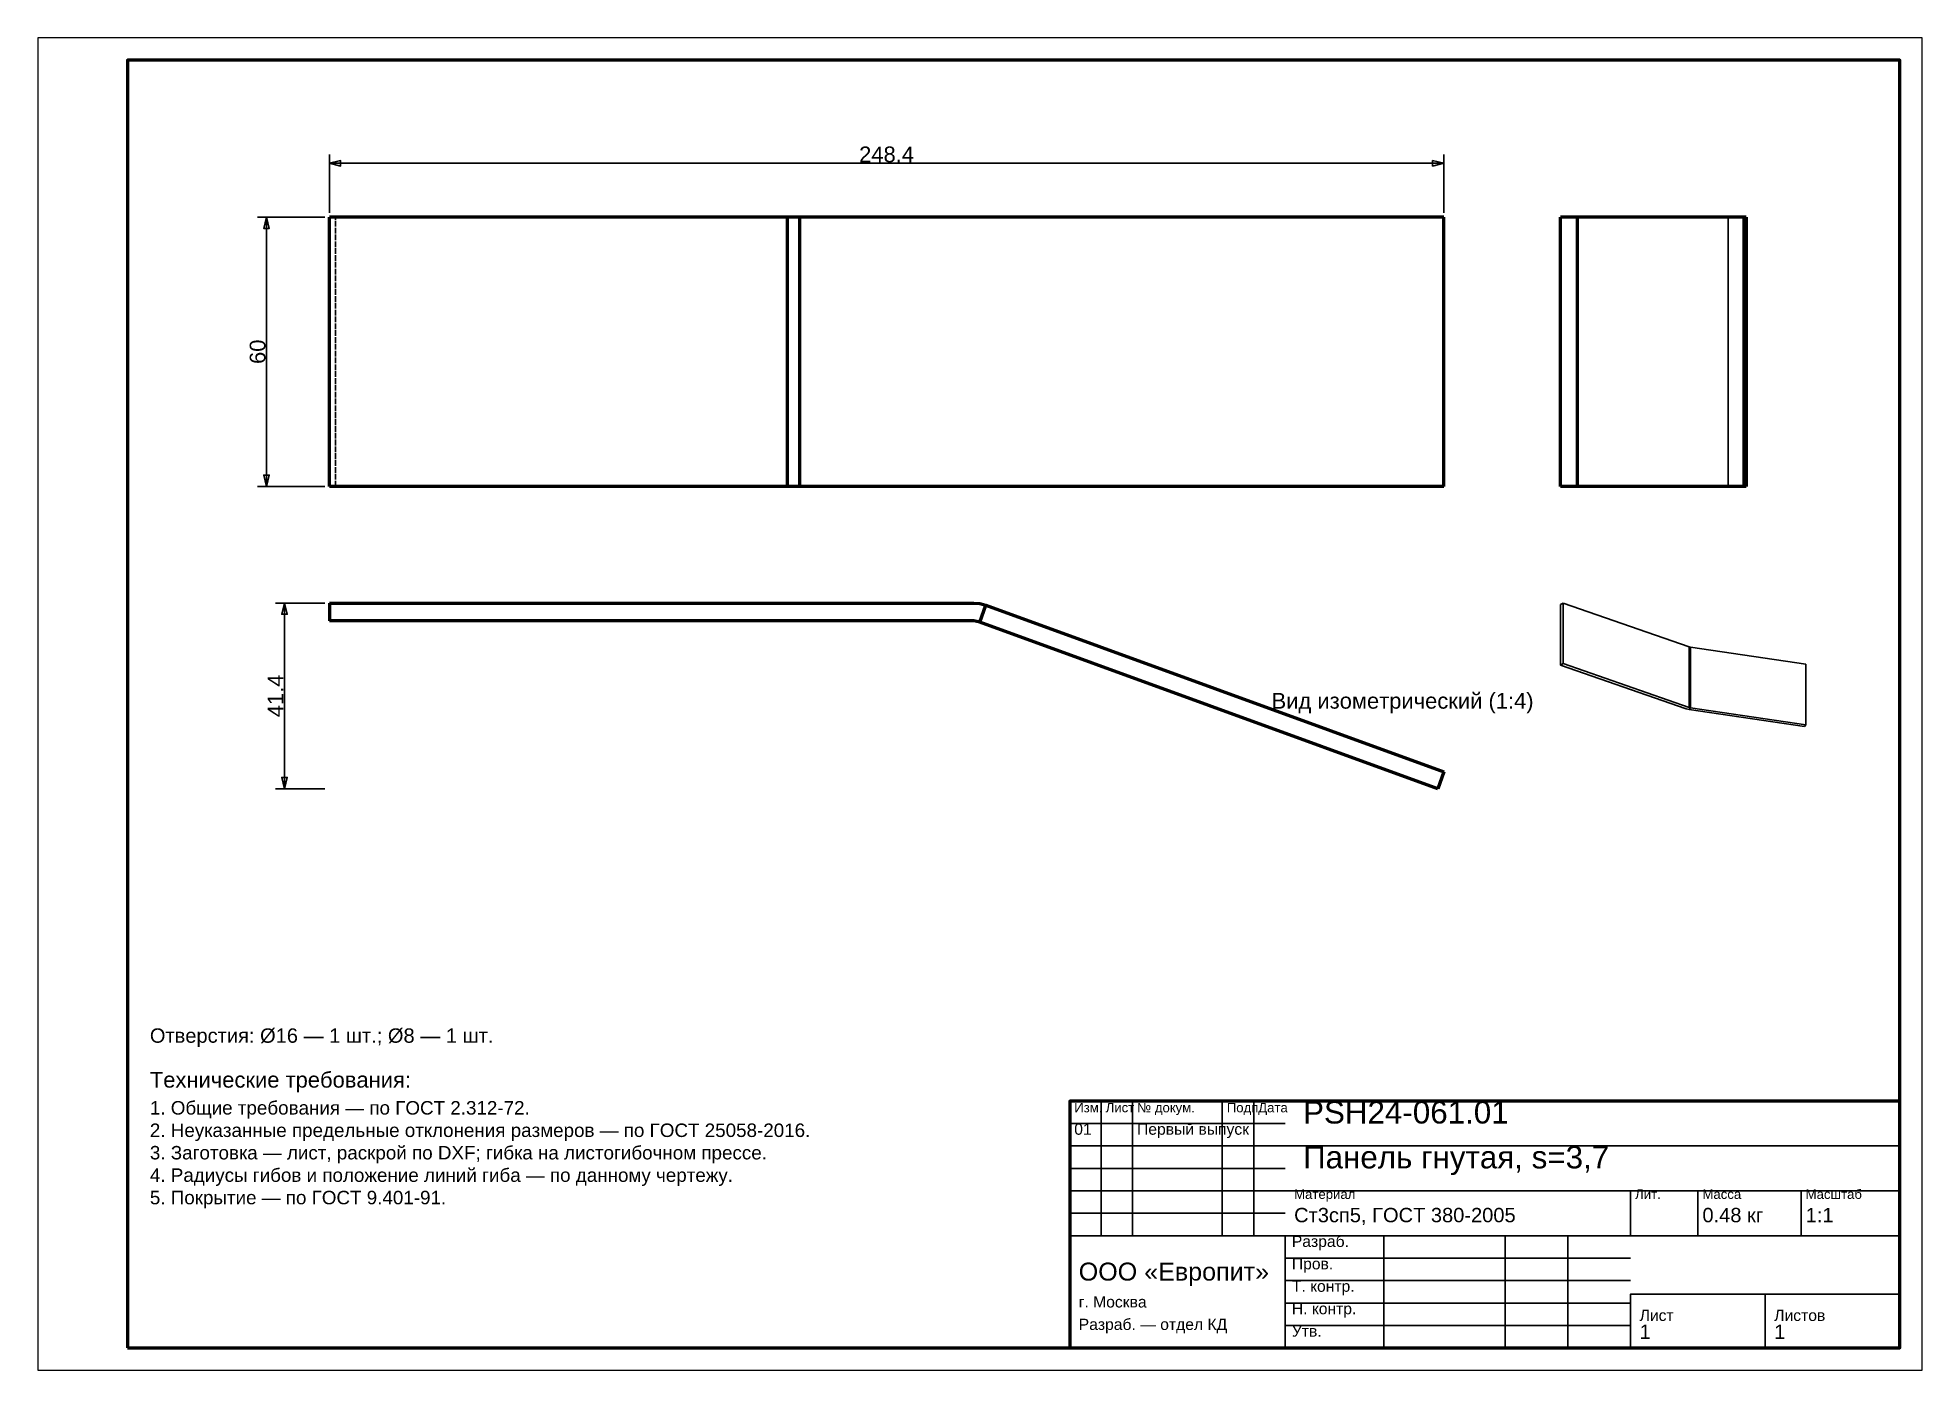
# Model space of a CAD drawing. Header units: millimetres. Extents: x 0 to 420, y 0 to 297.
import ezdxf
from ezdxf.enums import TextEntityAlignment as Align

# ---------------------------------------------------------------- set-up
doc = ezdxf.new("R2010")
doc.units = ezdxf.units.MM
doc.linetypes.add('DASHED', pattern=[1.524, 1.27, -0.254])
doc.styles.add('GOST', font='Arial')

msp = doc.modelspace()

# ---------------------------------------------------------------- linework, layer by layer
at = {"color": 7, "lineweight": 35}
for p, q in [((65, 258), (65, 271)), ((65, 269), (313.37, 269)), ((313.37, 258), (313.37, 271)), ((64, 257), (49, 257)), ((51, 197), (51, 257)), ((64, 197), (49, 197)), ((64, 171), (53, 171)), ((55, 129.62), (55, 171)), ((64, 129.62), (53, 129.62)), ((237, 30), (237, 60)), ((244, 30), (244, 60)), ((264, 30), (264, 60)), ((271, 30), (271, 60)), ((230, 55), (278, 55)), ((230, 50), (278, 50)), ((278, 50), (415, 50)), ((230, 45), (278, 45)), ((230, 40), (278, 40)), ((278, 40), (415, 40)), ((355, 30), (355, 40)), ((370, 30), (370, 40)), ((393, 30), (393, 40)), ((230, 35), (278, 35)), ((230, 30), (278, 30)), ((278, 30), (415, 30)), ((300, 5), (300, 30)), ((327, 5), (327, 30)), ((341, 5), (341, 30)), ((278, 25), (355, 25)), ((278, 20), (355, 20)), ((355, 17), (415, 17)), ((278, 15), (355, 15)), ((278, 10), (355, 10))]:
    msp.add_line(p, q, dxfattribs=at)
at = {"color": 1, "lineweight": 70}
for p, q in [((167.04, 257), (65, 257)), ((65, 197), (65, 257)), ((167.23, 257), (167.04, 257)), ((167.04, 257), (167.04, 197)), ((167.42, 257), (167.23, 257)), ((167.61, 257), (167.42, 257)), ((167.8, 257), (167.61, 257)), ((168, 257), (167.8, 257)), ((168.19, 257), (168, 257)), ((168.39, 257), (168.19, 257)), ((168.58, 257), (168.39, 257)), ((168.78, 257), (168.58, 257)), ((168.98, 257), (168.78, 257)), ((169.18, 257), (168.98, 257)), ((169.38, 257), (169.18, 257)), ((169.58, 257), (169.38, 257)), ((169.78, 257), (169.58, 257)), ((313.37, 257), (169.78, 257)), ((169.78, 257), (169.78, 197)), ((313.37, 197), (313.37, 257)), ((339.37, 197), (339.37, 257)), ((343.12, 257), (339.37, 257)), ((380.26, 257), (343.12, 257)), ((343.12, 197), (343.12, 257)), ((380.33, 257), (380.26, 257)), ((380.26, 257), (380.26, 197)), ((380.39, 257), (380.33, 257)), ((380.45, 257), (380.39, 257)), ((380.5, 257), (380.45, 257)), ((380.55, 257), (380.5, 257)), ((380.59, 257), (380.55, 257)), ((380.63, 257), (380.59, 257)), ((380.66, 257), (380.63, 257)), ((380.69, 257), (380.66, 257)), ((380.71, 257), (380.69, 257)), ((380.72, 257), (380.71, 257)), ((380.74, 257), (380.72, 257)), ((380.75, 257), (380.74, 257)), ((380.74, 257), (380.74, 257)), ((380.75, 257), (380.75, 197)), ((167.04, 197), (65, 197)), ((167.23, 197), (167.04, 197)), ((167.42, 197), (167.23, 197)), ((167.61, 197), (167.42, 197)), ((167.8, 197), (167.61, 197)), ((168, 197), (167.8, 197)), ((168.19, 197), (168, 197)), ((168.39, 197), (168.19, 197)), ((168.58, 197), (168.39, 197)), ((168.78, 197), (168.58, 197)), ((168.98, 197), (168.78, 197)), ((169.18, 197), (168.98, 197)), ((169.38, 197), (169.18, 197)), ((169.58, 197), (169.38, 197)), ((169.78, 197), (169.58, 197)), ((313.37, 197), (169.78, 197)), ((343.12, 197), (339.37, 197)), ((380.26, 197), (343.12, 197)), ((380.33, 197), (380.26, 197)), ((380.39, 197), (380.33, 197)), ((380.45, 197), (380.39, 197)), ((380.5, 197), (380.45, 197)), ((380.55, 197), (380.5, 197)), ((380.59, 197), (380.55, 197)), ((380.63, 197), (380.59, 197)), ((380.66, 197), (380.63, 197)), ((380.69, 197), (380.66, 197)), ((380.71, 197), (380.69, 197)), ((380.72, 197), (380.71, 197)), ((380.74, 197), (380.72, 197)), ((380.75, 197), (380.74, 197)), ((380.74, 197), (380.74, 197)), ((65, 171), (65, 167)), ((65, 171), (208.59, 171)), ((208.59, 171), (209.98, 170.88)), ((209.96, 166.76), (211.33, 170.52)), ((209.98, 170.88), (211.33, 170.52)), ((211.33, 170.52), (313.37, 133.38)), ((208.59, 167), (65, 167)), ((209.96, 166.76), (208.59, 167)), ((312, 129.62), (209.96, 166.76)), ((313.37, 133.38), (312, 129.62))]:
    msp.add_line(p, q, dxfattribs=at)
at = {"color": 5, "linetype": 'DASHED', "lineweight": 35}
for p, q in [((65, 257), (66.37, 257)), ((66.37, 257), (168.41, 257)), ((66.37, 197), (66.37, 257)), ((168.41, 257), (167.04, 257)), ((168.41, 257), (168.5, 257)), ((168.5, 257), (168.6, 257)), ((168.6, 257), (168.69, 257)), ((168.69, 257), (168.79, 257)), ((168.79, 257), (168.89, 257)), ((168.89, 257), (168.98, 257)), ((168.98, 257), (169.08, 257)), ((169.08, 257), (169.18, 257)), ((169.18, 257), (169.28, 257)), ((169.28, 257), (169.38, 257)), ((169.38, 257), (169.48, 257)), ((169.48, 257), (169.58, 257)), ((169.58, 257), (169.68, 257)), ((169.68, 257), (169.78, 257)), ((169.78, 257), (313.37, 257)), ((313.37, 257), (313.37, 197)), ((339.37, 257), (376.51, 257)), ((376.51, 257), (380.26, 257)), ((376.51, 257), (376.54, 257)), ((376.54, 257), (376.57, 257)), ((376.57, 257), (376.6, 257)), ((376.6, 257), (376.62, 257)), ((376.62, 257), (376.65, 257)), ((376.65, 257), (376.67, 257)), ((376.67, 257), (376.69, 257)), ((376.69, 257), (376.7, 257)), ((376.7, 257), (376.72, 257)), ((376.72, 257), (376.73, 257)), ((376.73, 257), (376.74, 257)), ((376.74, 257), (376.74, 257)), ((376.74, 257), (376.75, 257)), ((376.75, 257), (376.75, 257)), ((376.75, 257), (380.75, 257)), ((376.75, 197), (376.75, 257)), ((376.75, 257), (376.75, 197)), ((380.75, 257), (376.75, 257)), ((380.75, 197), (380.75, 257)), ((65, 197), (66.37, 197)), ((168.41, 197), (66.37, 197)), ((167.04, 197), (168.41, 197)), ((168.5, 197), (168.41, 197)), ((168.6, 197), (168.5, 197)), ((168.69, 197), (168.6, 197)), ((168.79, 197), (168.69, 197)), ((168.89, 197), (168.79, 197)), ((168.98, 197), (168.89, 197)), ((169.08, 197), (168.98, 197)), ((169.18, 197), (169.08, 197)), ((169.28, 197), (169.18, 197)), ((169.38, 197), (169.28, 197)), ((169.48, 197), (169.38, 197)), ((169.58, 197), (169.48, 197)), ((169.68, 197), (169.58, 197)), ((169.78, 197), (169.68, 197)), ((313.37, 197), (169.78, 197)), ((376.51, 197), (339.37, 197)), ((380.26, 197), (376.51, 197)), ((376.54, 197), (376.51, 197)), ((376.57, 197), (376.54, 197)), ((376.6, 197), (376.57, 197)), ((376.62, 197), (376.6, 197)), ((376.65, 197), (376.62, 197)), ((376.67, 197), (376.65, 197)), ((376.69, 197), (376.67, 197)), ((376.7, 197), (376.69, 197)), ((376.72, 197), (376.7, 197)), ((376.73, 197), (376.72, 197)), ((376.74, 197), (376.73, 197)), ((376.75, 197), (376.74, 197)), ((376.74, 197), (376.74, 197)), ((380.75, 197), (376.75, 197)), ((380.75, 197), (376.75, 197)), ((376.75, 197), (376.75, 197)), ((65, 171), (208.59, 171)), ((65, 171), (65, 167)), ((208.59, 171), (209.98, 170.88)), ((209.98, 170.88), (211.33, 170.52)), ((211.33, 170.52), (313.37, 133.38)), ((65, 167), (208.59, 167)), ((208.59, 167), (209.96, 166.76)), ((209.96, 166.76), (312, 129.62)), ((313.37, 133.38), (312, 129.62))]:
    msp.add_line(p, q, dxfattribs=at)
at = {"color": 1, "lineweight": 35}
for p, q in [((339.37, 170.66), (339.99, 171)), ((339.37, 157.16), (339.37, 170.66)), ((339.99, 171), (339.99, 157.5)), ((368.02, 161.23), (339.99, 171)), ((368.33, 161.16), (368.02, 161.23)), ((368.02, 147.73), (368.02, 161.23)), ((394.05, 157.37), (368.33, 161.16)), ((368.33, 147.65), (368.33, 161.16)), ((339.37, 157.16), (339.99, 157.5)), ((339.37, 157.16), (367.4, 147.39)), ((339.99, 157.5), (368.02, 147.73)), ((394.05, 143.87), (394.05, 157.37)), ((367.4, 147.39), (368.01, 147.24)), ((368.01, 147.24), (368.33, 147.65)), ((368.01, 147.24), (393.73, 143.46)), ((368.02, 147.73), (368.33, 147.65)), ((368.33, 147.65), (394.05, 143.87)), ((393.73, 143.46), (394.05, 143.87))]:
    msp.add_line(p, q, dxfattribs=at)
at = {"color": 7, "lineweight": 25}
msp.add_lwpolyline([(0, 0), (420, 0), (420, 297), (0, 297)], close=True, dxfattribs=at)
at = {"color": 7, "lineweight": 70}
for points in [[(20, 5), (415, 5), (415, 292), (20, 292)], [(230, 5), (415, 5), (415, 60), (230, 60)]]:
    msp.add_lwpolyline(points, close=True, dxfattribs=at)
at = {"color": 7, "lineweight": 35}
for points in [[(65, 269), (67.5, 268.38), (67.5, 269.62)], [(313.37, 269), (310.87, 269.62), (310.87, 268.38)], [(51, 257), (50.37, 254.5), (51.62, 254.5)], [(51, 197), (51.62, 199.5), (50.37, 199.5)], [(55, 171), (54.38, 168.5), (55.62, 168.5)], [(55, 129.62), (55.62, 132.12), (54.38, 132.12)], [(230, 5), (278, 5), (278, 30), (230, 30)], [(355, 5), (385, 5), (385, 17), (355, 17)], [(385, 5), (415, 5), (415, 17), (385, 17)]]:
    msp.add_lwpolyline(points, close=True, dxfattribs=at)

# ---------------------------------------------------------------- texts
at = {"color": 7, "style": 'GOST'}
msp.add_text('248.4', height=3.5, dxfattribs=at).set_placement((189.18, 271), align=Align.MIDDLE)
for s, p in [('60', (49, 227)), ('41.4', (53, 150.31))]:
    msp.add_text(s, height=3.5, rotation=90, dxfattribs=at).set_placement(p, align=Align.MIDDLE)
at = {"color": 3, "style": 'GOST'}
msp.add_text('Вид изометрический (1:4)', height=3.5, dxfattribs=at).set_placement((333.37, 147.46), align=Align.RIGHT)
at = {"color": 6, "style": 'GOST'}
msp.add_text('Отверстия: Ø16 — 1 шт.; Ø8 — 1 шт.', height=3.2, dxfattribs=at).set_placement((25, 73))
at = {"color": 3, "style": 'GOST'}
for s, height, p in [('Технические требования:', 3.5, (25, 63)), ('1. Общие требования — по ГОСТ 2.312-72.', 3, (25, 57)), ('Изм.', 2.1, (231, 57.5)), ('Лист', 2.1, (238, 57.5)), ('№ докум.', 2.1, (245, 57.5)), ('Подп.', 2.1, (265, 57.5)), ('Дата', 2.1, (272, 57.5)), ('PSH24-061.01', 5, (282, 55)), ('2. Неуказанные предельные отклонения размеров — по ГОСТ 25058-2016.', 3, (25, 52)), ('01', 2.5, (231, 52.5)), ('Первый выпуск', 2.5, (245, 52.5)), ('3. Заготовка — лист, раскрой по DXF; гибка на листогибочном прессе.', 3, (25, 47)), ('Панель гнутая, s=3,7', 5, (282, 45)), ('4. Радиусы гибов и положение линий гиба — по данному чертежу.', 3, (25, 42)), ('5. Покрытие — по ГОСТ 9.401-91.', 3, (25, 37)), ('Материал', 2.1, (280, 38.2)), ('Лит.', 2.1, (356, 38.2)), ('Масса', 2.1, (371, 38.2)), ('Масштаб', 2.1, (394, 38.2)), ('Ст3сп5, ГОСТ 380-2005', 3.2, (280, 33)), ('0.48 кг', 3.2, (371, 33)), ('1:1', 3.2, (394, 33)), ('Разраб.', 2.5, (279.5, 27.5)), ('ООО «Европит»', 4, (232, 20)), ('Пров.', 2.5, (279.5, 22.5)), ('Т. контр.', 2.5, (279.5, 17.5)), ('г. Москва', 2.5, (232, 14)), ('Н. контр.', 2.5, (279.5, 12.5)), ('Лист', 2.5, (357, 11)), ('Листов', 2.5, (387, 11)), ('Разраб. — отдел КД', 2.5, (232, 9)), ('Утв.', 2.5, (279.5, 7.5)), ('1', 3.2, (357, 7)), ('1', 3.2, (387, 7))]:
    msp.add_text(s, height=height, dxfattribs=at).set_placement(p)

doc.saveas('drawing.dxf')
